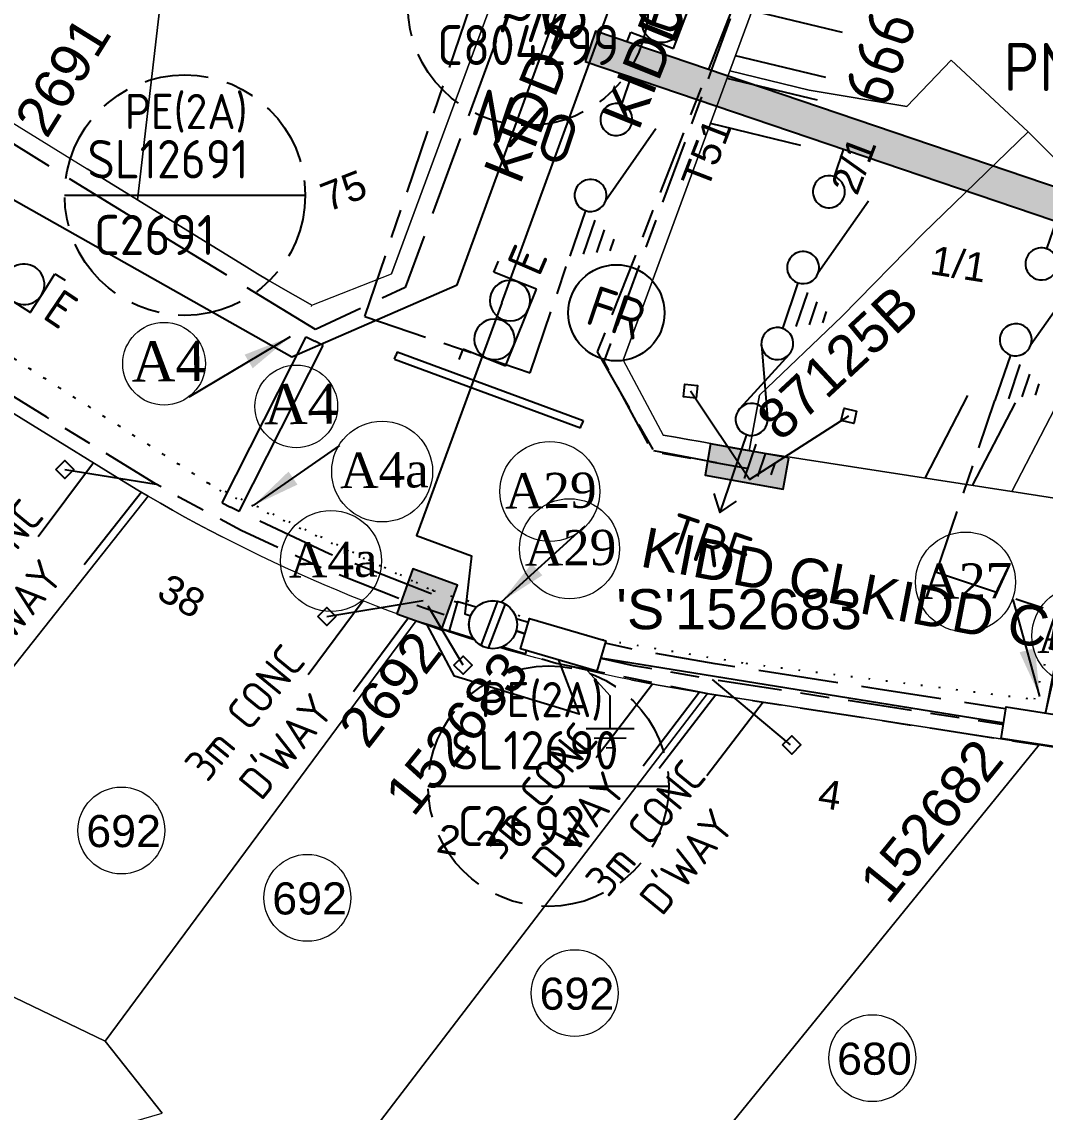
# Model space of a CAD drawing. Header units: metres. Extents: x 298351 to 299301, y 6265099 to 6266102.
# Drawn here: x 298813.9 to 298877.8, y 6265462.5 to 6265530.5 of the extents above; entities that cross this region are included whole.
import ezdxf
from ezdxf.enums import TextEntityAlignment as Align

# ---------------------------------------------------------------- set-up
doc = ezdxf.new("R2010")
doc.units = ezdxf.units.M
for name, pattern in [('Cable Exist UG', [8.2, 4, -1.2, 1.8, -1.2]), ('Cable Remove', [2, 0, -2]), ('IE Trench LV', [6.5, 5, -1.5]), ('IECLCHAINA', [8.2, 4, -1.2, 1.8, -1.2])]:
    doc.linetypes.add(name, pattern=pattern)
doc.layers.get('0').update_dxf_attribs({"color": 6})
doc.layers.add('Cadastre Land Parcels_SP_EXT', color=9, linetype='Continuous', lineweight=5)
doc.layers.add('Cadastre Roads_SP_EXT', color=9, linetype='Continuous', lineweight=5)
for name, color, linetype in [('Duct_SP_NEW', 2, 'Continuous'), ('Equip_LV_EXT', 7, 'Continuous'), ('Equip_LV_NEW', 2, 'Continuous'), ('Mains_LV_EXT', 7, 'Continuous'), ('Mains_LV_New_T8', 2, 'Continuous'), ('Mains_LV_NEW_T84', 2, 'Continuous'), ('Mains_SL_EXT', 7, 'Continuous'), ('Notes_HV_MISC', 7, 'Continuous'), ('Notes_LV_MISC', 7, 'Continuous'), ('NOTES_SL_EXT', 7, 'Continuous'), ('Notes_SL_MISC', 7, 'Continuous'), ('Notes_SP_EXT', 7, 'Continuous'), ('Notes_SP_MISC', 7, 'Continuous'), ('Services_SP_EXT', 7, 'Continuous'), ('Sub_HV_EXT', 7, 'Continuous'), ('Sub_LV_NEW', 2, 'Continuous'), ('SupportsUG_SP_LV_EXT', 7, 'Continuous'), ('SupportsUG_SP_LV_NEW', 2, 'Continuous'), ('SupportsUG_SP_LV_SL_EXT', 7, 'Continuous'), ('Trench_SP_NEW', 2, 'Continuous'), ('UG_Details_SP_MISC', 7, 'Continuous')]:
    doc.layers.add(name, color=color, linetype=linetype)
doc.layers.add('Features_HIDE', color=1, linetype='Continuous', plot=False)
doc.layers.get('0').freeze()
doc.layers.get('Features_HIDE').off()
doc.styles.add('COLUMN_LABEL', font='arial.ttf')
doc.styles.add('iecARIAL', font='arial.ttf', dxfattribs={"height": 2})
doc.styles.add('iecISOCP', font='isocp.shx')
doc.styles.add('iecNAME', font='times.ttf')
doc.styles.add('iecRoadName', font='arial.ttf', dxfattribs={"height": 3.5})
doc.styles.add('IESYMBOL1', font='isocp.shx')
doc.styles.add('iesymbols', font='isocp.shx')
doc.styles.add('POLE_LABEL', font='arial.ttf')
doc.styles.get("Standard").update_dxf_attribs({"font": 'arial.ttf'})
doc.linetypes.add('IECLCABS1', pattern='A,7,-0.5,["/",Standard,S=1.5,R=0,X=0.2,Y=-0.7],-1.8', length=9.3)
doc.linetypes.add('IECLCABX1', pattern='A,7,-0.25,["x",Standard,S=2,R=0,X=0.2,Y=-0.8],-2.1', length=9.35)
doc.dimstyles.new('UGT1', dxfattribs={"dimtxt": 2.5, "dimasz": 2, "dimexe": 1.25, "dimexo": 0.625, "dimgap": 1, "dimtad": 1, "dimjust": 1, "dimlfac": 1000, "dimtxsty": 'iecISOCP', "dimblk1": 'M05', "dimblk2": 'NONE', "dimsah": 1, "dimcen": 0, "dimse1": 1, "dimse2": 1, "dimadec": 0, "dimazin": 0, "dimtfac": 1, "dimtmove": 0, "dimatfit": 3, "dimfxl": 1, "dimarcsym": 0})

# ---------------------------------------------------------------- blocks, each defined once
blk = doc.blocks.new('COLUMN_EXT')
blk.add_hatch(color=256).paths.add_polyline_path([(-1.485, 1.485), (-1.485, -1.485), (1.485, -1.485), (1.485, 1.485)])
blk.add_lwpolyline([(-1.485, -1.485), (1.485, -1.485), (1.485, 1.485), (-1.485, 1.485)], close=True)
for tag, height, style, flags, p in [('ASSET_NUM', 2.5, 'COLUMN_LABEL', 8, (2, 2)), ('STRUCTURE_PLANT_NUMBER', 0.2, 'POLE_LABEL', 9, (1.813, 0.031)), ('STREET_CODE', 0.2, 'COLUMN_LABEL', 9, (1.813, -0.2))]:
    blk.add_attdef(tag, text='', height=height, dxfattribs=dict(style=style, flags=flags)).set_placement(p, align=Align.MIDDLE_LEFT)
at = {"flags": 9}
for tag, p in [('OWNED_BY', (1.813, -0.6)), ('COLUMN_TYPE', (1.813, -0.4)), ('STATE', (1.813, -0.8)), ('USAGE', (1.813, -1)), ('LEGEND', (1.813, -1.2)), ('LOCATION', (1.813, -1.4)), ('STREETNAME', (1.813, -1.6)), ('SUBURB', (1.813, -1.8)), ('NOTES', (1.813, -2))]:
    blk.add_attdef(tag, text='', height=0.2, dxfattribs=at).set_placement(p, align=Align.MIDDLE_LEFT)
at = {"flags": 1}
blk.add_attdef('Z', (1.813, -2.351), '', height=0.2, dxfattribs=at)
blk = doc.blocks.new('PILLAR_EXT')
blk.add_hatch(color=256).paths.add_polyline_path([(-2.475, 0.99), (-2.475, -0.99), (2.475, -0.99), (2.475, 0.99)])
blk.add_lwpolyline([(-2.475, -0.99), (2.475, -0.99), (2.475, 0.99), (-2.475, 0.99)], close=True)
at = {"style": 'iecARIAL', "flags": 8}
blk.add_attdef('ASSET_NUM', (1.5, 3.5), '', height=2.5, dxfattribs=at)
for tag, p, flags in [('OWNED_BY', (0, -0.2), 9), ('STATE', (0, -0.4), 9), ('SUPPORT_TYPE', (0, -0.6), 9), ('USAGE', (0, -0.8), 9), ('LEGEND', (0, -1), 9), ('LOCATION', (0, -1.2), 9), ('NOTES', (0, -1.4), 9), ('STREETNAME', (0, -1.8), 9), ('SUBURB', (0, -2), 1), ('PARENT', (0, -1.6), 9)]:
    blk.add_attdef(tag, p, '', height=0.2, dxfattribs=dict(flags=flags))
blk = doc.blocks.new('CCP_EXT')
at = {"flags": 9}
for tag, p in [('USAGE', (0, -1.2)), ('LEGEND', (0, -1.4)), ('STATE', (0, -1.8)), ('LIFE_SUPPORT', (0, -1.6)), ('NOTES', (0, -2))]:
    blk.add_attdef(tag, text='', height=0.2, dxfattribs=at).set_placement(p, align=Align.MIDDLE_LEFT)
blk.add_wipeout([(0, 0.566), (0.566, 0), (0, -0.566), (-0.566, 0)])
blk.add_lwpolyline([(-0.566, 0), (0, 0.566), (0.566, 0), (0, -0.566), (-0.566, 0)])
at = {"flags": 1}
blk.add_attdef('Z', (0, 0), '', height=0.2, dxfattribs=at)
at = {"flags": 9}
for tag, p in [('CCP_TYPE', (0, 0)), ('OPERATING_VOLTAGE', (0, -0.6)), ('CONSTRUCTED_VOLTAGE', (0, -0.2)), ('NO_PHASES', (0, -0.4)), ('ORIENTATION', (0, -0.8)), ('OWNED_BY', (0, -1))]:
    blk.add_attdef(tag, text='', height=0.2, dxfattribs=at).set_placement(p, align=Align.MIDDLE_LEFT)
blk = doc.blocks.new('d2212')
at = {"layer": 'Notes_SP_EXT', "color": 1}
for p, q in [((298848.042, 6265874.283), (298848.502, 6265874.285)), ((298848.507, 6265874.285), (298848.511, 6265872.388)), ((298851.946, 6265873.521), (298851.942, 6265874.293)), ((298851.943, 6265874.293), (298852.443, 6265874.295)), ((298851.951, 6265872.396), (298851.946, 6265873.521)), ((298848.511, 6265872.384), (298851.951, 6265872.392))]:
    blk.add_line(p, q, dxfattribs=at)
for points in [[(298848.522, 6265873.233, 1), (298850.21, 6265873.23, 1)], [(298850.257, 6265873.233, 1), (298851.944, 6265873.23, 1)]]:
    blk.add_lwpolyline(points, format="xyb", close=True, dxfattribs=at)
at = {"layer": 'Notes_SP_MISC', "linetype": 'Continuous', "insert": (298852.94, 6265873.193), "char_height": 1.5, "width": 1.93709, "attachment_point": 5, "rotation": 358.6592, "style": 'iecISOCP'}
blk.add_mtext('E', dxfattribs=at)
blk = doc.blocks.new('PILLAR_NEW')
for tag, height, flags, p in [('ASSET_NUM', 2.5, 8, (2, 4)), ('STREET_CODE', 0.2, 9, (1.5, 2)), ('OWNED_BY', 0.2, 9, (1.5, 1.8)), ('OPERATED_BY', 0.2, 9, (1.5, 1.6))]:
    blk.add_attdef(tag, text='', height=height, dxfattribs=dict(flags=flags)).set_placement(p, align=Align.MIDDLE_LEFT)
blk.add_wipeout([(-2.475, 0.99), (2.475, 0.99), (2.475, -0.99), (-2.475, -0.99)])
at = {"lineweight": -3}
blk.add_lwpolyline([(-2.475, 0.99), (2.475, 0.99), (2.475, -0.99), (-2.475, -0.99)], close=True, dxfattribs=at)
for tag, flags, p in [('MAINTAINED_BY', 9, (1.5, 1.4)), ('STATE', 9, (1.5, 1.2)), ('SUPPORT_TYPE', 9, (1.5, 1)), ('USAGE', 9, (1.5, 0.8)), ('LEGEND', 9, (1.5, 0.6)), ('SUBURB', 9, (1.5, 0.2)), ('STREETNAME', 9, (1.5, 0)), ('PARENT', 9, (1.5, 0.4)), ('Z', 1, (1.5, -0.6)), ('LOCATION', 9, (1.5, -0.2)), ('NOTES', 9, (1.5, -0.4))]:
    blk.add_attdef(tag, text='', height=0.2, dxfattribs=dict(flags=flags)).set_placement(p, align=Align.MIDDLE_LEFT)
blk = doc.blocks.new('_None')
blk = doc.blocks.new('M05')
blk.add_hatch(color=256).paths.add_polyline_path([(-2, 0), (-0.701, -0.75), (-0.701, 0.75)])
at = {"color": 1}
blk.add_lwpolyline([(-0.701, 0.75), (-0.701, -0.75), (-2, 0)], close=True, dxfattribs=at)
blk = doc.blocks.new('Duct Config Identity (D17)')
blk.add_circle((0, 0), 3)
at = {"color": 7, "style": 'iesymbols'}
blk.add_attdef('DUCT', text='', height=2.5, dxfattribs=at).set_placement((0, 0), align=Align.MIDDLE)
blk = doc.blocks.new('S3104')
at = {"layer": 'Sub_HV_EXT', "lineweight": 0}
blk.add_hatch(color=256, dxfattribs=at).paths.add_polyline_path([(298831.809, 6265944.279), (298879.809, 6265944.265), (298879.809, 6265946.268), (298831.809, 6265946.282)])
at = {"layer": 'Sub_HV_EXT'}
for p, q in [((298834.809, 6265944.278, 24.968), (298834.808, 6265942.47, 24.968)), ((298848.809, 6265944.293, 24.968), (298848.808, 6265942.466, 24.968)), ((298862.809, 6265944.289, 24.968), (298862.808, 6265942.461, 24.968)), ((298876.809, 6265944.285, 24.968), (298876.808, 6265942.457, 24.968)), ((298837.338, 6265941.71, 24.968), (298835.806, 6265936.47, 24.968)), ((298851.338, 6265941.706, 24.968), (298849.806, 6265936.465, 24.968)), ((298865.338, 6265941.702, 24.968), (298863.806, 6265936.461, 24.968)), ((298879.338, 6265941.697, 24.968), (298877.806, 6265936.457, 24.968)), ((298834.804, 6265935.47, 24.968), (298834.798, 6265932.47, 24.968)), ((298835.556, 6265935.095, 24.968), (298835.555, 6265932.845, 24.968)), ((298848.806, 6265935.466, 24.968), (298848.805, 6265932.466, 24.968)), ((298849.556, 6265935.09, 24.968), (298849.555, 6265932.84, 24.968)), ((298862.804, 6265935.461, 24.968), (298862.798, 6265932.461, 24.968)), ((298863.556, 6265935.086, 24.968), (298863.555, 6265932.836, 24.968)), ((298876.804, 6265935.457, 24.968), (298876.798, 6265932.457, 24.968)), ((298877.556, 6265935.082, 24.968), (298877.555, 6265932.832, 24.968)), ((298836.306, 6265934.719, 24.968), (298836.305, 6265933.219, 24.968)), ((298837.056, 6265934.344, 24.968), (298837.056, 6265933.594, 24.968)), ((298850.306, 6265934.715, 24.968), (298850.305, 6265933.215, 24.968)), ((298851.056, 6265934.34, 24.968), (298851.056, 6265933.59, 24.968)), ((298864.306, 6265934.711, 24.968), (298864.305, 6265933.211, 24.968)), ((298865.056, 6265934.336, 24.968), (298865.056, 6265933.586, 24.968)), ((298878.306, 6265934.707, 24.968), (298878.305, 6265933.207, 24.968)), ((298879.056, 6265934.331, 24.968), (298879.056, 6265933.581, 24.968)), ((298849.721, 6265931.065, 24.968), (298847.887, 6265926.866, 24.968)), ((298847.888, 6265931.066, 24.968), (298849.72, 6265926.865, 24.968)), ((298848.803, 6265925.466, 24.968), (298848.802, 6265920.34, 24.968)), ((298849.553, 6265925.09, 24.968), (298849.552, 6265922.84, 24.968)), ((298850.303, 6265924.715, 24.968), (298850.302, 6265923.215, 24.968)), ((298851.053, 6265924.34, 24.968), (298851.053, 6265923.59, 24.968))]:
    blk.add_line(p, q, dxfattribs=at)
at = {"layer": 'Sub_HV_EXT', "elevation": 24.968}
blk.add_lwpolyline([(298831.809, 6265944.279), (298879.809, 6265944.265), (298879.809, 6265946.268), (298831.809, 6265946.282)], close=True, dxfattribs=at)
at = {"layer": 'Sub_HV_EXT', "lineweight": -3, "elevation": 24.968}
blk.add_lwpolyline([(298831.809, 6265946.282), (298831.809, 6265944.279)], dxfattribs=at)
at = {"layer": 'Sub_HV_EXT', "elevation": 24.968}
for points in [[(298833.808, 6265941.47, 1), (298835.808, 6265941.47, 1)], [(298847.808, 6265941.466, 1), (298849.808, 6265941.465, 1)], [(298861.808, 6265941.462, 1), (298863.808, 6265941.461, 1)], [(298875.808, 6265941.457, 1), (298877.808, 6265941.457, 1)], [(298833.806, 6265936.47, 1), (298835.806, 6265936.47, 1)], [(298847.806, 6265936.466, 1), (298849.806, 6265936.465, 1)], [(298861.806, 6265936.462, 1), (298863.806, 6265936.461, 1)], [(298875.806, 6265936.457, 1), (298877.806, 6265936.457, 1)], [(298847.805, 6265931.466, 1), (298849.805, 6265931.465, 1)], [(298847.803, 6265926.466, 1), (298849.803, 6265926.465, 1)]]:
    blk.add_lwpolyline(points, format="xyb", close=True, dxfattribs=at)
blk.add_lwpolyline([(298848.052, 6265921.341), (298848.802, 6265920.34), (298849.552, 6265921.34)], dxfattribs=at)
at = {"layer": 'Sub_HV_EXT', "lineweight": 0}
for p in [(298838.685, 6265930.053), (298880.986, 6265929.759)]:
    blk.add_blockref('Duct Config Identity (D17)', p, dxfattribs=at).add_auto_attribs({'DUCT': 'FR'})
at = {"layer": 'Sub_HV_EXT', "color": 7, "style": 'IESYMBOL1'}
for s, p in [('PM', (298827.974, 6265945.568, 24.968)), ('SL', (298882.8, 6265945.413, 24.968)), ('TRF', (298848.801, 6265918.233, 24.968))]:
    blk.add_text(s, height=2.5, rotation=359.98256, dxfattribs=at).set_placement(p, align=Align.MIDDLE_CENTER)
at = {"layer": 'Sub_HV_EXT', "linetype": 'Continuous', "char_height": 3, "width": 0.2, "attachment_point": 1, "style": 'iecISOCP'}
for s, insert, rotation in [('66865', (298861.866, 6265947.808), 90.17434), ('66679', (298875.606, 6265947.808), 90.17434), ('66866', (298833.701, 6265947.471), 90.17434), ('66680', (298847.654, 6265947.507), 90.17434), ('N/O', (298826.317, 6265940.682), 0.17434)]:
    blk.add_mtext(s, dxfattribs=dict(at, insert=insert, rotation=rotation))
blk = doc.blocks.new('LV_UG_LINKS_CLOSED_NEW')
for tag, flags, p in [('OPERATED_BY', 9, (1.5, -2)), ('TYPE', 9, (1.5, -2.6)), ('Z', 1, (1.5, -2.8)), ('MAINTAINED_BY', 9, (1.5, -2.2)), ('NUMBER_OF_PHASES', 9, (1.5, -2.4))]:
    blk.add_attdef(tag, text='', height=0.2, dxfattribs=dict(flags=flags)).set_placement(p, align=Align.MIDDLE_LEFT)
blk.add_wipeout([(-1.056, 1.057), (-1.18, 0.916), (-1.286, 0.761), (-1.371, 0.594), (-1.435, 0.417), (-1.476, 0.234), (-1.493, 0.047), (-1.487, -0.14), (-1.458, -0.326), (-1.406, -0.506), (-1.331, -0.678), (-1.236, -0.839), (-1.121, -0.988), (-0.988, -1.12), (-0.84, -1.235), (-0.679, -1.331), (-0.506, -1.406), (-0.326, -1.458), (-0.141, -1.487), (0.047, -1.493), (0.233, -1.476), (0.416, -1.435), (0.593, -1.371), (0.76, -1.286), (0.915, -1.181), (1.056, -1.057), (1.18, -0.916), (1.286, -0.761), (1.371, -0.594), (1.435, -0.417), (1.476, -0.234), (1.493, -0.047), (1.487, 0.14), (1.458, 0.326), (1.406, 0.506), (1.331, 0.678), (1.236, 0.839), (1.121, 0.988), (0.988, 1.12), (0.84, 1.235), (0.679, 1.331), (0.506, 1.406), (0.326, 1.458), (0.141, 1.487), (-0.047, 1.493), (-0.233, 1.476), (-0.416, 1.435), (-0.593, 1.371), (-0.76, 1.286), (-0.915, 1.181)])
for p, q in [((-0.25, -1.479), (-0.25, 1.479)), ((0.25, -1.479), (0.25, 1.479))]:
    blk.add_line(p, q)
blk.add_circle((0, 0), 1.5)
at = {"flags": 9}
for tag, p in [('ACTUAL_STATUS', (1.5, 0)), ('OPERATING_VOLTAGE', (1.5, -0.6)), ('CONSTRUCTED_VOLTAGE', (1.5, -0.2)), ('NO_PHASES', (1.5, -0.4)), ('ORIENTATION', (1.5, -0.8)), ('STATE', (1.5, -1)), ('SWITCH_TYPE', (1.5, -1.2)), ('USAGE', (1.5, -1.4)), ('OWNED_BY', (1.5, -1.8)), ('NOTES', (1.5, -1.6))]:
    blk.add_attdef(tag, text='', height=0.2, dxfattribs=at).set_placement(p, align=Align.MIDDLE_LEFT)
blk = doc.blocks.new('6707')
at = {"layer": 'Sub_LV_NEW'}
for points in [[(297805.745, 6266056.933), (297813.451, 6266031.421), (297815.368, 6266032.001)], [(297805.874, 6266042.741, -0.101021), (297805.759, 6266043.124), (297802.848, 6266042.245, -0.101021), (297802.964, 6266041.862)]]:
    blk.add_hatch(color=256, dxfattribs=at).paths.add_polyline_path(points)
for p, q in [((297803.215, 6266053.55), (297799.724, 6266050.581)), ((297806.734, 6266053.656), (297804.82, 6266053.078)), ((297803.745, 6266051.796), (297799.194, 6266052.336)), ((297804.661, 6266048.764), (297801.17, 6266045.795)), ((297808.18, 6266048.87), (297806.266, 6266048.291)), ((297805.191, 6266047.009), (297800.64, 6266047.549)), ((297809.626, 6266044.083), (297807.712, 6266043.505)), ((297801.011, 6266041.481), (297799.099, 6266040.903)), ((297807.552, 6266039.191), (297804.062, 6266036.222)), ((297811.072, 6266039.297), (297809.157, 6266038.719)), ((297808.082, 6266037.436), (297803.532, 6266037.977)), ((297808.998, 6266034.405), (297805.508, 6266031.436)), ((297812.518, 6266034.511), (297810.603, 6266033.932)), ((297809.528, 6266032.65), (297804.977, 6266033.19))]:
    blk.add_line(p, q, dxfattribs=at)
for points in [[(297805.745, 6266056.933), (297813.451, 6266031.421), (297815.368, 6266032.001), (297807.662, 6266057.512)], [(297805.745, 6266056.933), (297815.368, 6266032.001), (297813.451, 6266031.421)]]:
    blk.add_lwpolyline(points, close=True, dxfattribs=at)
blk.add_lwpolyline([(297802.964, 6266041.862), (297805.874, 6266042.741, -0.101021), (297805.759, 6266043.124), (297802.848, 6266042.245, -0.101021)], format="xyb", close=True, dxfattribs=at)
blk.add_lwpolyline([(297799.839, 6266041.91), (297799.099, 6266040.903), (297800.273, 6266040.475)], dxfattribs=at)
for centre in [(297803.863, 6266052.789), (297799.076, 6266051.343), (297805.308, 6266048.002), (297800.522, 6266046.556), (297806.754, 6266043.216), (297801.968, 6266041.77), (297808.2, 6266038.429), (297803.414, 6266036.984), (297809.646, 6266033.643), (297804.86, 6266032.197)]:
    blk.add_circle(centre, 1, dxfattribs=at)
at = {"layer": 'Sub_LV_NEW', "color": 7, "style": 'IESYMBOL1'}
for s, rotation, p in [('R', 16.80803, (297811.328, 6266055.045)), ('S', 16.80803, (297812.817, 6266050.517)), ('T', 16.80803, (297814.222, 6266045.496)), ('TRF', 286.80803, (297797.376, 6266040.383)), ('U', 16.80803, (297815.641, 6266040.861)), ('V', 16.80803, (297817.32, 6266035.859))]:
    blk.add_text(s, height=2.5, rotation=rotation, dxfattribs=at).set_placement(p, align=Align.MIDDLE_CENTER)
blk = doc.blocks.new('Earth')
for p, q in [((170.113, 339.377), (170.113, 341.421)), ((168.613, 339.377), (171.613, 339.377)), ((169.113, 338.777), (171.113, 338.777)), ((169.863, 338.177), (170.363, 338.177))]:
    blk.add_line(p, q)

msp = doc.modelspace()

# ---------------------------------------------------------------- linework, layer by layer
at = {"layer": 'Cadastre Land Parcels_SP_EXT', "linetype": 'Continuous'}
for points in [[(298822.985, 6265535.149), (298824.74, 6265552.168), (298809.361, 6265561.699), (298806.789, 6265545.055), (298804.503, 6265529.634), (298816.768, 6265522.067), (298821.144, 6265519.368), (298822.985, 6265535.149)], [(298836.979, 6265514.746), (298845.96, 6265539.085), (298824.74, 6265552.168), (298822.985, 6265535.149), (298821.144, 6265519.368), (298827.96, 6265515.163), (298828.629, 6265514.754), (298829.302, 6265514.353), (298829.978, 6265513.957), (298830.658, 6265513.568), (298831.342, 6265513.186), (298832.029, 6265512.81), (298836.979, 6265514.746)], [(298863.014, 6265540.767), (298858.085, 6265527.409), (298863.025, 6265526.208), (298869.116, 6265525.196), (298871.884, 6265528.083), (298876.685, 6265523.6), (298882.969, 6265517.291), (298885.758, 6265524.933), (298869.461, 6265540.782), (298867.164, 6265539.278), (298863.014, 6265540.767)], [(298871.884, 6265528.083), (298869.116, 6265525.196), (298863.025, 6265526.208), (298858.085, 6265527.409), (298851.427, 6265509.368), (298853.931, 6265504.685), (298854.704, 6265504.562), (298855.475, 6265504.431), (298856.245, 6265504.293), (298857.014, 6265504.147), (298857.781, 6265503.993), (298858.548, 6265503.833), (298859.289, 6265503.718), (298859.933, 6265507.184), (298865.078, 6265512.083), (298870.115, 6265517.256), (298876.685, 6265523.6), (298871.884, 6265528.083)], [(298880.459, 6265510.416), (298882.969, 6265517.291), (298876.685, 6265523.6), (298870.115, 6265517.256), (298865.078, 6265512.083), (298859.933, 6265507.184), (298859.289, 6265503.718), (298875.676, 6265501.176), (298880.459, 6265510.416)], [(298821.813, 6265500.885), (298821.163, 6265501.269), (298820.515, 6265501.658), (298819.871, 6265502.052), (298810.182, 6265508.029), (298803.875, 6265507.374), (298789.832, 6265494.035), (298785.44, 6265485.65), (298785.098, 6265483.452), (298801.596, 6265475.335), (298821.813, 6265500.885)], [(298838.521, 6265493.122), (298837.694, 6265493.419), (298836.87, 6265493.724), (298836.048, 6265494.036), (298835.23, 6265494.355), (298834.414, 6265494.682), (298833.602, 6265495.016), (298832.792, 6265495.358), (298831.986, 6265495.706), (298831.183, 6265496.062), (298830.382, 6265496.425), (298829.586, 6265496.795), (298828.792, 6265497.172), (298828.002, 6265497.557), (298827.216, 6265497.949), (298826.433, 6265498.347), (298825.653, 6265498.753), (298824.877, 6265499.166), (298824.106, 6265499.585), (298823.337, 6265500.011), (298822.574, 6265500.445), (298821.813, 6265500.885), (298801.596, 6265475.335), (298819.129, 6265466.896), (298838.521, 6265493.122)], [(298857.493, 6265460.895), (298877.384, 6265485.372), (298856.693, 6265488.586), (298829.798, 6265453.432), (298831.805, 6265446.988), (298845.327, 6265446.24), (298857.493, 6265460.895)], [(298822.678, 6265462.417), (298819.129, 6265466.896), (298801.596, 6265475.335), (298785.098, 6265483.452), (298779.909, 6265449.967), (298822.678, 6265462.417)]]:
    msp.add_lwpolyline(points, close=True, dxfattribs=at)
for points in [[(298888.787, 6265533.227), (298885.758, 6265524.933), (298882.969, 6265517.291), (298880.459, 6265510.416), (298875.676, 6265501.176), (298881.136, 6265500.329), (298881.561, 6265500.259), (298881.985, 6265500.184), (298882.408, 6265500.1), (298882.829, 6265500.012), (298883.249, 6265499.916), (298883.668, 6265499.814), (298884.085, 6265499.705), (298884.5, 6265499.589), (298884.518, 6265499.624)], [(298829.798, 6265453.432), (298856.693, 6265488.586), (298856.693, 6265488.586), (298856.179, 6265488.664), (298855.321, 6265488.802), (298854.465, 6265488.946), (298853.61, 6265489.099), (298852.757, 6265489.258), (298851.905, 6265489.426), (298851.053, 6265489.601), (298850.204, 6265489.783), (298849.357, 6265489.973), (298848.512, 6265490.171), (298847.667, 6265490.376), (298846.825, 6265490.588), (298845.985, 6265490.808), (298845.147, 6265491.036), (298844.311, 6265491.271), (298843.477, 6265491.513), (298842.645, 6265491.763), (298841.816, 6265492.02), (298840.988, 6265492.285), (298840.163, 6265492.556), (298839.34, 6265492.836), (298838.521, 6265493.122), (298819.129, 6265466.896), (298822.678, 6265462.417)], [(298878.767, 6265485.158), (298877.384, 6265485.372), (298857.493, 6265460.895)]]:
    msp.add_lwpolyline(points, dxfattribs=at)
at = {"layer": 'Cadastre Land Parcels_SP_EXT'}
for centre in [(298820.145, 6265480.036), (298831.743, 6265475.835), (298848.414, 6265469.896), (298866.971, 6265465.839)]:
    msp.add_circle(centre, 2.709, dxfattribs=at)
at = {"layer": 'Cadastre Roads_SP_EXT', "linetype": 'Continuous'}
for points in [[(298855.99, 6265566.271), (298855.99, 6265566.271), (298845.96, 6265539.085), (298836.979, 6265514.746)], [(298851.427, 6265509.368), (298858.084, 6265527.409), (298863.014, 6265540.767), (298866.909, 6265551.321), (298870.504, 6265561.057)], [(298831.994, 6265512.718), (298832.029, 6265512.81), (298831.342, 6265513.186), (298830.658, 6265513.568), (298829.978, 6265513.957), (298829.302, 6265514.353), (298828.629, 6265514.754), (298827.96, 6265515.163), (298821.144, 6265519.368), (298818.013, 6265521.299)], [(298881.136, 6265500.329), (298875.676, 6265501.176), (298859.289, 6265503.718), (298858.548, 6265503.833), (298857.781, 6265503.993), (298857.014, 6265504.147), (298856.245, 6265504.293), (298855.475, 6265504.431), (298854.704, 6265504.562), (298853.931, 6265504.686)]]:
    msp.add_lwpolyline(points, dxfattribs=at)
at = {"layer": 'Duct_SP_NEW'}
for p, q in [((298826.419, 6265500.475), (298831.661, 6265510.834)), ((298831.661, 6265510.834), (298832.196, 6265510.563)), ((298832.732, 6265510.292), (298832.196, 6265510.563)), ((298827.49, 6265499.934), (298832.732, 6265510.292)), ((298826.419, 6265500.475), (298826.955, 6265500.204)), ((298827.49, 6265499.934), (298826.955, 6265500.204))]:
    msp.add_line(p, q, dxfattribs=at)
at = {"layer": 'Mains_LV_NEW_T84', "color": 2, "linetype": 'IECLCABX1', "flags": 128}
for points in [[(298841.073, 6265514.068), (298852.344, 6265544.921)], [(298843.858, 6265512.952), (298855.069, 6265543.623)], [(298809.014, 6265525.313), (298809.412, 6265525.018), (298808.877, 6265521.919), (298830.767, 6265509.584), (298841.073, 6265514.068)]]:
    msp.add_lwpolyline(points, dxfattribs=at)
at = {"layer": 'Notes_HV_MISC', "linetype": 'Cable Exist UG'}
for p, q in [((298835.322, 6265512.093), (298846.025, 6265543.603)), ((298845.637, 6265508.589), (298848.107, 6265515.858)), ((298835.322, 6265512.093), (298845.637, 6265508.589)), ((298870.982, 6265496.145), (298874.619, 6265506.853)), ((298870.982, 6265496.145), (298898.797, 6265486.819))]:
    msp.add_line(p, q, dxfattribs=at)
at = {"layer": 'Notes_LV_MISC', "lineweight": 0}
for centre, radius in [((298831.047, 6265506.484), 2.577), ((298880.036, 6265492.174), 3.118)]:
    msp.add_circle(centre, radius, dxfattribs=at)
at = {"layer": 'Notes_SL_MISC', "color": 7, "linetype": 'Continuous'}
msp.add_line((298816.605, 6265519.662), (298831.605, 6265519.662), dxfattribs=at)
at = {"layer": 'Notes_SL_MISC', "color": 7, "linetype": 'IECLCHAINA'}
for centre in [(298845.502, 6265531.507), (298824.105, 6265519.662)]:
    msp.add_circle(centre, 7.5, dxfattribs=at)
at = {"layer": 'Notes_SP_EXT', "color": 7}
for p, q in [((298865.116, 6265529.801), (298859.477, 6265531.16)), ((298864.07, 6265526.988), (298858.431, 6265528.347)), ((298863.559, 6265525.579), (298857.919, 6265526.938)), ((298862.513, 6265522.767), (298856.873, 6265524.125)), ((298872.913, 6265507.169), (298870.241, 6265502.019)), ((298875.877, 6265506.709), (298873.206, 6265501.559)), ((298821.389, 6265501.136), (298817.822, 6265496.615)), ((298853.266, 6265489.164), (298849.743, 6265484.561)), ((298856.199, 6265488.662), (298852.676, 6265484.059)), ((298857.21, 6265488.507), (298853.687, 6265483.904)), ((298860.175, 6265488.046), (298856.652, 6265483.443))]:
    msp.add_line(p, q, dxfattribs=at)
at = {"layer": 'Notes_SP_EXT', "lineweight": 0}
for centre, radius in [((298822.801, 6265509.149), 2.577), ((298836.403, 6265502.424), 3.147), ((298846.863, 6265501.18), 3.118), ((298872.787, 6265495.534), 3.118)]:
    msp.add_circle(centre, radius, dxfattribs=at)
at = {"layer": 'Trench_SP_NEW', "color": 4, "linetype": 'IE Trench LV', "flags": 128}
for points in [[(298857.022, 6265565.89), (298846.992, 6265538.705), (298837.84, 6265513.901), (298832.253, 6265511.272)], [(298832.253, 6265511.272), (298820.568, 6265518.43), (298806.029, 6265527.4)], [(298839.358, 6265494.841), (298833.138, 6265497.279), (298828.064, 6265499.649), (298828.058, 6265499.653)]]:
    msp.add_lwpolyline(points, dxfattribs=at)
at = {"layer": 'UG_Details_SP_MISC'}
for p, q in [((298837.342, 6265509.886), (298837.259, 6265509.661)), ((298837.342, 6265509.886), (298848.941, 6265505.597)), ((298837.176, 6265509.436), (298837.259, 6265509.661)), ((298837.176, 6265509.436), (298848.774, 6265505.147)), ((298848.774, 6265505.147), (298848.858, 6265505.372)), ((298848.941, 6265505.597), (298848.858, 6265505.372))]:
    msp.add_line(p, q, dxfattribs=at)
at = {"layer": 'UG_Details_SP_MISC', "color": 7, "linetype": 'Cable Exist UG', "flags": 128}
msp.add_lwpolyline([(298880.454, 6265499.322), (298877.517, 6265486.262)], dxfattribs=at)

# ---------------------------------------------------------------- block references
at = {"layer": 'Features_HIDE', "color": 7, "linetype": 'Cable Exist UG', "xscale": 1.5, "yscale": 1.5, "zscale": 1.5}
for p, rotation in [((8911165.682, 2475192.618), 68.97601395045209), ((-5162233.281, -1397092.523), 327.2536414003613), ((8843553.431, 2325141.814), 67.97398402037093)]:
    msp.add_blockref('d2212', p, dxfattribs=dict(at, rotation=rotation))
at = {"layer": 'Notes_LV_MISC', "lineweight": 0, "rotation": 0.1493388564558359}
msp.add_blockref('Earth', (298681.397, 6265146.584), dxfattribs=at)
at = {"layer": 'Sub_LV_NEW', "rotation": 151.9955003117936}
msp.add_blockref('6707', (3503985.209, 11658068.338), dxfattribs=at)
at = {"layer": 'SupportsUG_SP_LV_EXT'}
ref = msp.add_blockref('PILLAR_EXT', (298859.148, 6265502.739), dxfattribs=dict(at, rotation=169.8795075632554))
ref.add_attrib('ASSET_NUM', '87125B', dxfattribs={"layer": '0', "height": 2.5, "rotation": 42.88228, "style": 'iecARIAL'}).set_placement((298861.756, 6265503.671), align=Align.BOTTOM_LEFT)
at = {"layer": 'SupportsUG_SP_LV_SL_EXT'}
ref = msp.add_blockref('COLUMN_EXT', (298811.377, 6265523.648), dxfattribs=dict(at, rotation=148.0723310996908))
ref.add_attrib('ASSET_NUM', '2691', dxfattribs={"layer": '0', "height": 2.5, "rotation": 58.18101, "style": 'COLUMN_LABEL'}).set_placement((298813.364, 6265524.433), align=Align.TOP_LEFT)
ref = msp.add_blockref('COLUMN_EXT', (298839.212, 6265494.452), dxfattribs=dict(at, rotation=340.2079370113607))
ref.add_attrib('ASSET_NUM', '2692', dxfattribs={"layer": '0', "height": 2.5, "rotation": 52.2039, "style": 'COLUMN_LABEL'}).set_placement((298838.287, 6265492.7), align=Align.TOP_RIGHT)

# ---------------------------------------------------------------- texts
at = {"layer": 'Cadastre Land Parcels_SP_EXT'}
for s, rotation, p in [('2/1', 69.20933, (298866.023, 6265519.568)), ('75', 21.34, (298833.019, 6265518.598)), ('1/1', 351.15, (298870.489, 6265514.749)), ('38', 330.6, (298822.244, 6265494.572)), ('4', 351.18, (298863.504, 6265481.491)), ('2', 349.9, (298839.716, 6265478.702))]:
    msp.add_text(s, height=1.8, rotation=rotation, dxfattribs=at).set_placement(p)
for s, p in [('692', (298817.951, 6265479.001)), ('692', (298829.548, 6265474.8)), ('692', (298846.22, 6265468.86)), ('680', (298864.776, 6265464.804))]:
    msp.add_text(s, height=2, dxfattribs=at).set_placement(p)
at = {"layer": 'Cadastre Roads_SP_EXT', "color": 1}
for rotation, p in [(68.1267, (298844.989, 6265520.244)), (349.13169, (298852.416, 6265496.521))]:
    msp.add_text('KIDD CL', height=2.5, rotation=rotation, dxfattribs=at).set_placement(p)
at = {"layer": 'Equip_LV_EXT', "color": 2, "insert": (298881.817, 6265525.156), "char_height": 3, "width": 17.77256, "attachment_point": 5, "style": 'iecISOCP'}
msp.add_mtext('PM SUB 3104', dxfattribs=at)
at = {"layer": 'Mains_LV_EXT'}
msp.add_text('T51', height=1.8, rotation=68.86019, dxfattribs=at).set_placement((298856.688, 6265519.928))
at = {"layer": 'Notes_LV_MISC', "color": 1}
msp.add_text('KIDD CL', height=2.5, rotation=68.1267, dxfattribs=at).set_placement((298852.39, 6265523.607))
at = {"layer": 'Notes_LV_MISC', "style": 'iecNAME'}
for s, height, p in [('A4', 2.5, (298829.034, 6265505.36)), ('A29', 2.2, (298845.298, 6265496.543)), ('A4a', 2.2, (298830.594, 6265495.808)), ('A27', 2.2, (298877.244, 6265491.106))]:
    msp.add_text(s, height=height, rotation=0.56706, dxfattribs=at).set_placement(p)
at = {"layer": 'NOTES_SL_EXT', "insert": (298820.361, 6265525.978), "char_height": 2.2, "width": 5.05471, "attachment_point": 1, "style": 'iecRoadName'}
msp.add_mtext('{\\Fisocp|c0;PE(2A)}', dxfattribs=at)
at = {"layer": 'Notes_SL_MISC', "width": 13.64263, "attachment_point": 1, "style": 'iecRoadName'}
for s, insert, char_height in [('{\\Fisocp|c0;C804299}', (298839.827, 6265530.272), 2.5), ('{\\Fisocp|c0;SL12691}', (298818.032, 6265523.103), 2.4), ('{\\Fisocp|c0;C2691}', (298818.43, 6265518.427), 2.5)]:
    msp.add_mtext(s, dxfattribs=dict(at, insert=insert, char_height=char_height))
at = {"layer": 'Notes_SP_EXT', "style": 'iecNAME'}
for s, height, p in [('A4', 2.5, (298820.788, 6265508.025)), ('A4a', 2.2, (298833.782, 6265501.385)), ('A29', 2.2, (298844.07, 6265500.113)), ('A27', 2.2, (298869.994, 6265494.466))]:
    msp.add_text(s, height=height, rotation=0.56706, dxfattribs=at).set_placement(p)
at = {"layer": 'Notes_SP_EXT', "lineweight": 0, "char_height": 2, "width": 15.06754, "attachment_point": 5, "rotation": 50.62903, "style": 'iecISOCP'}
for s, insert in [("3.5m CONC D'WAY", (298812.229, 6265494.685)), ("3m CONC D'WAY", (298829.121, 6265486.333)), ("3m CONC D'WAY", (298854.112, 6265479.146))]:
    msp.add_mtext(s, dxfattribs=dict(at, insert=insert))

# ---------------------------------------------------------------- leaders
at = {"layer": 'Notes_SP_EXT', "lineweight": 0}
for points in [[(298830.66, 6265510.819), (298824.34, 6265507.068)], [(298828.376, 6265500.311), (298833.774, 6265504.038)], [(298877.423, 6265488.388), (298875.765, 6265494.447)]]:
    msp.add_leader(points, dimstyle='UGT1', override={"dimasz": 3, "dimgap": 1, "dimtad": 0}, dxfattribs=at)

# ---------------------------------------------------------------- next in the draw order: block references
at = {"layer": 'Services_SP_EXT'}
for p, rotation in [((298855.637, 6265507.44), 128.5498788009511), ((298865.514, 6265505.897), 31.81580084408011)]:
    msp.add_blockref('CCP_EXT', p, dxfattribs=dict(at, rotation=rotation))
for p in [(298816.612, 6265502.552), (298832.952, 6265493.379), (298841.447, 6265490.348), (298861.944, 6265485.372)]:
    msp.add_blockref('CCP_EXT', p, dxfattribs=at)

# ---------------------------------------------------------------- next in the draw order: linework, layer by layer
at = {"layer": 'Cadastre Roads_SP_EXT', "linetype": 'Continuous'}
for points in [[(298810.182, 6265508.029), (298819.871, 6265502.052), (298820.515, 6265501.658), (298821.163, 6265501.27), (298821.813, 6265500.885), (298822.574, 6265500.445), (298823.337, 6265500.011), (298824.106, 6265499.585), (298824.877, 6265499.166), (298825.653, 6265498.753), (298826.433, 6265498.347)], [(298851.905, 6265489.426), (298851.905, 6265489.426), (298852.757, 6265489.258), (298853.61, 6265489.099), (298854.465, 6265488.946), (298855.321, 6265488.802), (298856.179, 6265488.664), (298856.693, 6265488.586), (298877.384, 6265485.372), (298878.767, 6265485.158)]]:
    msp.add_lwpolyline(points, dxfattribs=at)
at = {"layer": 'Mains_LV_EXT', "linetype": 'Cable Remove', "ltscale": 0.5}
for points in [[(298839.605, 6265494.984), (298850.11, 6265491.948), (298859.086, 6265490.463), (298877.083, 6265488.221), (298880.863, 6265500.997), (298900.072, 6265553.432), (298901.636, 6265554.052)], [(298808.759, 6265524.551), (298811.048, 6265523.494), (298806.631, 6265511.906), (298812.483, 6265510.078), (298826.256, 6265501.252), (298839.605, 6265494.984)]]:
    msp.add_lwpolyline(points, dxfattribs=at)
at = {"layer": 'Mains_LV_EXT', "linetype": 'Cable Exist UG'}
msp.add_lwpolyline([(298861.197, 6265538.816), (298849.819, 6265509.879), (298853.324, 6265503.734), (298859.253, 6265502.603)], dxfattribs=at)
at = {"layer": 'Mains_SL_EXT', "linetype": 'Cable Remove', "ltscale": 0.5}
msp.add_lwpolyline([(298839.605, 6265494.984), (298825.642, 6265501.648), (298812.483, 6265510.078), (298806.631, 6265511.906), (298809.935, 6265520.091), (298808.759, 6265524.551)], dxfattribs=at)
at = {"layer": 'Notes_LV_MISC', "lineweight": 0}
msp.add_circle((298833.214, 6265496.846), 3.147, dxfattribs=at)
at = {"layer": 'Notes_SP_EXT', "color": 7}
for p, q in [((298818.401, 6265502.959), (298814.961, 6265498.342)), ((298835.23, 6265494.355), (298831.79, 6265489.738))]:
    msp.add_line(p, q, dxfattribs=at)
at = {"layer": 'Services_SP_EXT'}
for points in [[(298859.322, 6265501.929), (298855.637, 6265507.44)], [(298859.322, 6265501.929), (298865.514, 6265505.897)], [(298816.612, 6265502.552), (298822.32, 6265501.635)], [(298832.952, 6265493.379), (298838.952, 6265494.381)], [(298841.447, 6265490.348), (298839.283, 6265494.022)], [(298861.863, 6265485.37), (298857.009, 6265489.447)]]:
    msp.add_lwpolyline(points, dxfattribs=at)
at = {"layer": 'Trench_SP_NEW', "color": 4, "linetype": 'IE Trench LV', "flags": 128}
msp.add_lwpolyline([(298877.671, 6265487.25), (298867.33, 6265488.856), (298857.172, 6265490.434), (298852.274, 6265491.29), (298848.536, 6265492.12), (298845.243, 6265492.983), (298841.977, 6265493.964), (298839.358, 6265494.841)], dxfattribs=at)
at = {"layer": 'UG_Details_SP_MISC', "color": 7, "linetype": 'Cable Exist UG', "flags": 128}
for points in [[(298869.472, 6265561.438), (298865.877, 6265551.702), (298861.982, 6265541.148), (298857.051, 6265527.79), (298850.224, 6265509.285), (298853.212, 6265503.698), (298859.127, 6265502.631)], [(298877.517, 6265486.262), (298867.176, 6265487.868), (298857.009, 6265489.447), (298852.08, 6265490.309), (298848.301, 6265491.148), (298844.973, 6265492.02), (298841.674, 6265493.01), (298839.016, 6265493.901), (298832.744, 6265496.359), (298827.618, 6265498.754), (298823.775, 6265500.798), (298822.278, 6265501.656), (298815.498, 6265505.807), (298806.52, 6265511.334)]]:
    msp.add_lwpolyline(points, dxfattribs=at)

# ---------------------------------------------------------------- next in the draw order: block references
at = {"layer": 'Trench_SP_NEW'}
ref = msp.add_blockref('PILLAR_NEW', (298843.229, 6265492.673), dxfattribs=dict(at, rotation=163.651979347012))
ref.add_attrib('ASSET_NUM', '152683', dxfattribs={"height": 2.5, "rotation": 51}).set_placement((298837.371, 6265481.595), align=Align.MIDDLE_LEFT)

# ---------------------------------------------------------------- next in the draw order: linework, layer by layer
at = {"layer": 'Notes_SL_MISC', "color": 7, "linetype": 'Continuous'}
msp.add_line((298839.273, 6265482.801), (298854.273, 6265482.801), dxfattribs=at)
at = {"layer": 'Notes_SP_EXT', "color": 7}
msp.add_line((298838.05, 6265493.292), (298834.61, 6265488.675), dxfattribs=at)

# ---------------------------------------------------------------- next in the draw order: block references
at = {"layer": 'Sub_HV_EXT', "color": 7, "linetype": 'Cable Exist UG', "rotation": 341.2559639662835}
msp.add_blockref('S3104', (-1997637.924, 427933.836, -24.968), dxfattribs=at)

# ---------------------------------------------------------------- next in the draw order: texts
at = {"layer": 'NOTES_SL_EXT', "insert": (298842.542, 6265489.301), "char_height": 2.2, "width": 5.05471, "attachment_point": 1, "style": 'iecRoadName'}
msp.add_mtext('{\\Fisocp|c0;PE(2A)}', dxfattribs=at)
at = {"layer": 'Notes_SL_MISC', "width": 13.64263, "attachment_point": 1, "style": 'iecRoadName'}
for s, insert, char_height in [('{\\Fisocp|c0;SL12690}', (298840.701, 6265486.241), 2.4), ('{\\Fisocp|c0;C2692}', (298841.099, 6265481.566), 2.5)]:
    msp.add_mtext(s, dxfattribs=dict(at, insert=insert, char_height=char_height))
at = {"layer": 'Notes_SP_EXT', "lineweight": 0, "insert": (298847.38, 6265481.45), "char_height": 2, "width": 15.06754, "attachment_point": 5, "rotation": 50.62903, "style": 'iecISOCP'}
msp.add_mtext("3m CONC D'WAY", dxfattribs=at)

# ---------------------------------------------------------------- next in the draw order: leaders
at = {"layer": 'Notes_SP_EXT', "lineweight": 0}
msp.add_leader([(298843.838, 6265494.308), (298849.067, 6265499.04)], dimstyle='UGT1', override={"dimasz": 3, "dimgap": 1, "dimtad": 0}, dxfattribs=at)

# ---------------------------------------------------------------- next in the draw order: block references
at = {"layer": 'Equip_LV_NEW'}
ref = msp.add_blockref('PILLAR_NEW', (298847.69, 6265491.611), dxfattribs=dict(at, rotation=163.651979347012))
ref.add_attrib('ASSET_NUM', "'S'152683", dxfattribs={"height": 2.5}).set_placement((298851.001, 6265493.841), align=Align.MIDDLE_LEFT)

# ---------------------------------------------------------------- next in the draw order: linework, layer by layer
at = {"layer": 'Mains_LV_New_T8', "linetype": 'IECLCABS1', "ltscale": 0.7}
msp.add_lwpolyline([(298847.411, 6265490.661), (298848.687, 6265487.289), (298840.91, 6265489.671), (298839.218, 6265492.861)], dxfattribs=at)
at = {"layer": 'Mains_LV_NEW_T84', "color": 2, "linetype": 'IECLCABX1', "flags": 128}
for points in [[(298843.858, 6265512.952), (298838.551, 6265498.431), (298841.986, 6265497.176), (298841.556, 6265493.552), (298845.315, 6265492.308)], [(298845.315, 6265492.308), (298844.765, 6265492.49)], [(298850.031, 6265490.798), (298875.166, 6265486.761)]]:
    msp.add_lwpolyline(points, dxfattribs=at)
at = {"layer": 'Notes_LV_MISC', "lineweight": 0}
msp.add_line((298850.618, 6265488.441), (298849.021, 6265490.197), dxfattribs=at)
msp.add_circle((298848.09, 6265497.611), 3.118, dxfattribs=at)
at = {"layer": 'Notes_SL_MISC', "color": 7, "linetype": 'IECLCHAINA'}
msp.add_circle((298846.773, 6265482.801), 7.5, dxfattribs=at)
at = {"layer": 'UG_Details_SP_MISC', "color": 7, "linetype": 'Cable Exist UG', "flags": 128}
msp.add_lwpolyline([(298838.518, 6265493.114), (298847.246, 6265490.482), (298856.692, 6265488.586), (298877.379, 6265485.373), (298880.407, 6265500.518), (298902.61, 6265559.65)], dxfattribs=at)

# ---------------------------------------------------------------- next in the draw order: texts
at = {"layer": 'Notes_SL_MISC', "color": 1}
msp.add_text('KIDD CL', height=2.5, rotation=349.13169, dxfattribs=at).set_placement((298866.077, 6265493.612))

# ---------------------------------------------------------------- next in the draw order: block references
at = {"layer": 'Mains_LV_NEW_T84', "color": 2, "linetype": 'IECLCABX1', "rotation": 159.1939701186552}
msp.add_blockref('LV_UG_LINKS_CLOSED_NEW', (298843.316, 6265492.877), dxfattribs=at)
at = {"layer": 'SupportsUG_SP_LV_NEW'}
ref = msp.add_blockref('PILLAR_NEW', (298877.612, 6265486.384), dxfattribs=dict(at, rotation=171.2459744244674))
ref.add_attrib('ASSET_NUM', '152682', dxfattribs={"height": 2.5, "rotation": 51}).set_placement((298866.973, 6265476.116), align=Align.MIDDLE_LEFT)

doc.saveas('drawing.dxf')
